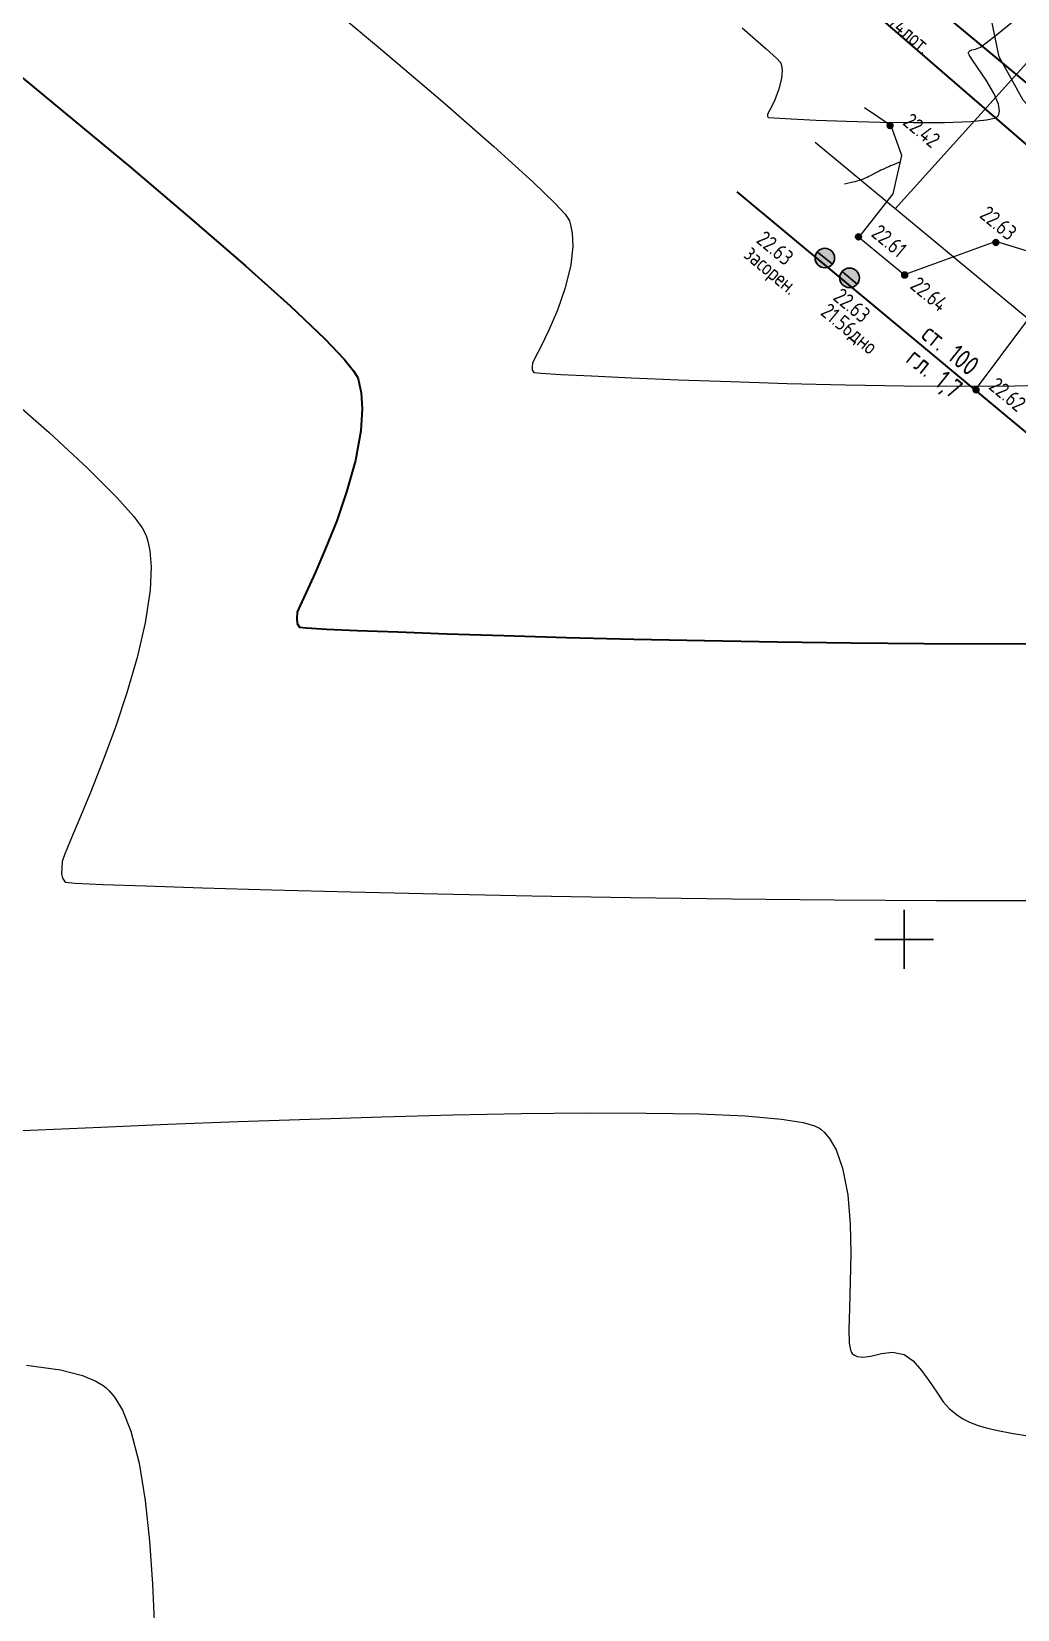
# Model space of a CAD drawing. Header units: metres. Extents: x 2491 to 4492, y 1184 to 2058.
# Drawn here: x 2897.4 to 2947.8, y 1472 to 1552.7 of the extents above; entities that cross this region are included whole.
import ezdxf

# ---------------------------------------------------------------- set-up
doc = ezdxf.new("R2010")
doc.units = ezdxf.units.M
for name, color, linetype, transparency in [('02_Сетка', 7, 'Continuous', 0.6), ('10_Границы покрытий и угодий', 7, 'Continuous', 0.6), ('19_Горизонтали', 7, 'Continuous', 0.6), ('30_Канализация', 7, 'Continuous', 0.6), ('31_Водопровод', 7, 'Continuous', 0.6), ('33_Газопровод', 7, 'Continuous', 0.6), ('38_Кабели высокого напряжения', 7, 'Continuous', 0.6), ('44_Крышки колодцев', 7, 'Continuous', 0.6), ('61_Отметки высоты поверхности', 7, 'Continuous', 0.6)]:
    doc.layers.add(name, color=color, linetype=linetype, transparency=transparency)
doc.layers.add('Сети_Горизонтали.Вспомогательные', color=1, linetype='Continuous', lineweight=9)
doc.layers.add('Сети_Горизонтали.Основные', color=1, linetype='Continuous', lineweight=30)
doc.styles.add('LIKE11', font='GOST_0.TTF')
doc.styles.add('LIKE17', font='GOST_0.TTF')
doc.styles.add('LIKE32', font='GOST_0.TTF')
doc.styles.add('Line_GUGK', font='GOST_0.TTF')
doc.linetypes.add('g5_119_1', pattern='A,4,-1,[31,GUGK_2005.shx,S=0.1,R=0,X=0,Y=0],0.35,[31,GUGK_2005.shx,S=0.08,R=0,X=0,Y=0],3.3,[31,GUGK_2005.shx,S=0.08,R=180,X=0,Y=0],0.35,[31,GUGK_2005.shx,S=0.1,R=180,X=0,Y=0],-1', length=10)
doc.linetypes.add('g5_122_g', pattern='A,1,-1,1.5,-0.4,["Г",Line_GUGK,S=1,R=0,X=0,Y=-0.5],-1.5,1.5,-1,4,-1,4,-1,3', length=20.9)
doc.linetypes.add('g5_122_k', pattern='A,1,-1,1.5,-0.4,["К",Line_GUGK,S=1,R=0,X=0,Y=-0.5],-1.5,1.5,-1,4,-1,4,-1,3', length=20.9)
doc.linetypes.add('g5_122_v', pattern='A,1,-1,1.5,-0.4,["В",Line_GUGK,S=1,R=0,X=0,Y=-0.5],-1.5,1.5,-1,4,-1,4,-1,3', length=20.9)

# ---------------------------------------------------------------- blocks, each defined once
blk = doc.blocks.new('g5_012')
at = {"color": 92}
for points in [[(0, -1.5), (0, 1.5)], [(-1.5, 0), (1.5, 0)]]:
    blk.add_lwpolyline(points, dxfattribs=at)
blk = doc.blocks.new('g5_117v')
h = blk.add_hatch(color=255)
h.paths.add_polyline_path([(-0.461, 0.037), (0.461, 0.037, 0.921954)])
h.paths.add_polyline_path([(0.461, -0.037), (-0.461, -0.037, 0.921954)])
at = {"color": 0}
blk.add_line((-0.5, 0), (0.5, 0), dxfattribs=at)
blk.add_circle((0, 0), 0.5, dxfattribs=at)
blk = doc.blocks.new('g5_330')
blk.add_hatch(color=0).paths.add_polyline_path([(0.15, 0, 1), (-0.15, 0, 1)])
at = {"color": 0}
blk.add_circle((0, 0), 0.15, dxfattribs=at)

msp = doc.modelspace()

# ---------------------------------------------------------------- linework, layer by layer
at = {"layer": '10_Границы покрытий и угодий', "color": 7, "linetype": 'Continuous', "lineweight": 20, "flags": 128}
for points in [[(2974.31, 1526.345), (2950.013, 1547.104), (2948.123, 1549.158), (2946.886, 1551.375), (2946.442, 1553.522), (2946.862, 1556.626), (2948.356, 1559.73), (2950.708, 1562.353)], [(2945.674, 1534.351), (2948.248, 1537.792), (2948.829, 1539.078), (2948.912, 1540.281), (2948.331, 1541.443), (2946.713, 1541.941), (2942.025, 1540.24), (2939.706, 1542.133), (2941.476, 1544.367), (2941.92, 1546.327), (2941.36, 1547.844), (2940.006, 1548.772)]]:
    msp.add_lwpolyline(points, dxfattribs=at)
at = {"layer": '19_Горизонтали', "color": 32, "linetype": 'Continuous', "lineweight": 20, "elevation": 22.5, "flags": 128}
msp.add_lwpolyline([(2941.846, 1546.001), (2941.442, 1545.84, 0.024367), (2940.652, 1545.48), (2940.232, 1545.264, -0.063436), (2939.406, 1544.962), (2938.973, 1544.864)], format="xyb", dxfattribs=at)
at = {"layer": '30_Канализация', "color": 12, "linetype": 'g5_122_k', "lineweight": 30, "flags": 128}
msp.add_lwpolyline([(2931.128, 1564.299), (2979.804, 1523.886), (2982.01, 1521.859), (2994.159, 1511.335), (2997.16, 1514.754)], dxfattribs=at)
at = {"layer": '31_Водопровод', "color": 94, "linetype": 'g5_122_v', "lineweight": 30, "flags": 128}
msp.add_lwpolyline([(2933.482, 1544.482), (3017.08, 1474.922), (3029.135, 1477.404), (3058.603, 1512.398)], dxfattribs=at)
at = {"layer": '33_Газопровод', "color": 132, "linetype": 'g5_122_g', "lineweight": 30, "flags": 128}
msp.add_lwpolyline([(2931.097, 1561.763), (3032.913, 1473.701)], dxfattribs=at)
at = {"layer": '38_Кабели высокого напряжения', "color": 1, "linetype": 'g5_119_1', "lineweight": 20, "flags": 128}
for points in [[(2941.571, 1543.603), (2952.692, 1555.944), (2949.586, 1558.83), (2967.141, 1579.168), (2936.198, 1606.054), (2946.538, 1618.239)], [(3039.523, 1512.88), (3014.254, 1483.397), (2937.479, 1546.993)]]:
    msp.add_lwpolyline(points, dxfattribs=at)
at = {"layer": 'Сети_Горизонтали.Вспомогательные', "color": 42, "linetype": 'Continuous', "lineweight": 9, "flags": 128}
for points, elevation in [([(2911.642, 1554.817), (2915.261, 1551.782), (2918.424, 1549.088), (2921.052, 1546.799), (2923.064, 1544.977), (2924.176, 1543.899), (2924.692, 1543.331), (2924.876, 1543.075), (2924.918, 1542.986), (2924.976, 1542.782), (2925.054, 1542.356), (2925.085, 1541.684), (2924.988, 1540.747), (2924.702, 1539.56), (2924.3, 1538.42), (2923.856, 1537.396), (2923.447, 1536.557), (2923.144, 1535.972), (2923.024, 1535.711), (2923.01, 1535.521), (2923.018, 1535.365), (2923.092, 1535.244), (2923.465, 1535.209), (2924.482, 1535.146), (2926.051, 1535.065), (2928.083, 1534.97), (2930.488, 1534.871), (2933.175, 1534.773), (2936.055, 1534.684), (2939.038, 1534.612), (2942.034, 1534.564), (2944.952, 1534.547), (2947.703, 1534.567), (2950.197, 1534.634)], 21.5), ([(2933.751, 1552.86), (2934.976, 1551.787), (2935.523, 1551.284), (2935.699, 1551.101), (2935.728, 1551.057), (2935.759, 1550.939), (2935.787, 1550.686), (2935.758, 1550.281), (2935.623, 1549.73), (2935.377, 1549.1), (2935.148, 1548.634), (2935.046, 1548.44), (2935.049, 1548.349), (2935.071, 1548.272), (2935.393, 1548.25), (2936.259, 1548.205), (2937.536, 1548.146), (2939.091, 1548.087), (2940.792, 1548.038), (2942.506, 1548.012), (2944.1, 1548.02), (2945.442, 1548.073), (2946.245, 1548.156), (2946.644, 1548.246), (2946.799, 1548.321), (2946.839, 1548.363), (2946.876, 1548.441), (2946.905, 1548.624), (2946.848, 1548.959), (2946.629, 1549.481), (2946.219, 1550.179), (2945.777, 1550.834), (2945.487, 1551.258), (2945.35, 1551.482), (2945.312, 1551.574), (2945.313, 1551.601), (2945.33, 1551.637), (2945.382, 1551.689), (2945.493, 1551.734), (2945.681, 1551.774), (2945.932, 1551.878), (2946.224, 1552.095), (2946.841, 1552.573), (2947.666, 1553.243)], 21), ([(2895.985, 1534.215), (2898.308, 1532.171), (2900.256, 1530.372), (2901.774, 1528.859), (2902.641, 1527.88), (2903.071, 1527.293), (2903.246, 1526.977), (2903.298, 1526.842), (2903.364, 1526.615), (2903.461, 1526.125), (2903.526, 1525.313), (2903.477, 1524.107), (2903.231, 1522.446), (2902.82, 1520.675), (2902.29, 1518.858), (2901.685, 1517.06), (2901.05, 1515.345), (2900.429, 1513.776), (2899.867, 1512.418), (2899.408, 1511.336), (2899.098, 1510.592), (2898.98, 1510.252), (2898.955, 1509.922), (2898.945, 1509.633), (2898.991, 1509.387), (2899.134, 1509.188), (2899.649, 1509.142), (2901.053, 1509.076), (2903.256, 1508.994), (2906.163, 1508.899), (2909.682, 1508.798), (2913.721, 1508.693), (2918.188, 1508.589), (2922.989, 1508.492), (2928.031, 1508.404), (2933.224, 1508.331), (2938.473, 1508.278), (2943.686, 1508.248), (2948.771, 1508.245)], 22.5), ([(2894.852, 1496.408), (2897.76, 1496.533), (2900.962, 1496.669), (2904.389, 1496.81), (2907.972, 1496.948), (2911.64, 1497.079), (2915.325, 1497.195), (2918.958, 1497.29), (2922.468, 1497.358), (2925.787, 1497.393), (2928.845, 1497.388), (2931.573, 1497.338), (2933.902, 1497.235), (2935.761, 1497.074), (2936.865, 1496.899), (2937.445, 1496.738), (2937.706, 1496.617), (2937.796, 1496.551), (2937.946, 1496.41), (2938.216, 1496.084), (2938.552, 1495.497), (2938.887, 1494.561), (2939.149, 1493.206), (2939.275, 1491.727), (2939.304, 1490.21), (2939.276, 1488.742), (2939.23, 1487.409), (2939.206, 1486.3), (2939.228, 1485.63), (2939.283, 1485.285), (2939.342, 1485.139), (2939.379, 1485.094), (2939.461, 1485.03), (2939.634, 1484.944), (2939.914, 1484.901), (2940.321, 1484.953), (2940.869, 1485.09), (2941.443, 1485.169), (2942.024, 1485.043), (2942.49, 1484.712), (2942.924, 1484.23), (2943.325, 1483.671), (2943.694, 1483.11), (2944.03, 1482.621), (2944.333, 1482.279), (2944.707, 1481.974), (2945.023, 1481.758), (2945.364, 1481.584), (2945.812, 1481.406), (2946.224, 1481.287), (2946.813, 1481.159), (2947.512, 1481.03), (2948.255, 1480.907)], 23), ([(2897.16, 1484.492), (2898.889, 1484.257), (2900.025, 1483.966), (2900.71, 1483.68), (2901.078, 1483.456), (2901.234, 1483.333), (2901.388, 1483.188), (2901.675, 1482.843), (2902.06, 1482.198), (2902.492, 1481.122), (2902.917, 1479.483), (2903.231, 1477.584), (2903.452, 1475.499), (2903.601, 1473.299), (2903.696, 1471.057)], 23.5)]:
    msp.add_lwpolyline(points, dxfattribs=dict(at, elevation=elevation))
at = {"layer": 'Сети_Горизонтали.Основные', "color": 40, "linetype": 'Continuous', "lineweight": 30, "elevation": 22, "flags": 128}
msp.add_lwpolyline([(2895.342, 1551.613), (2899.039, 1548.577), (2902.485, 1545.712), (2905.612, 1543.068), (2908.353, 1540.696), (2910.64, 1538.644), (2912.406, 1536.963), (2913.399, 1535.919), (2913.877, 1535.328), (2914.059, 1535.032), (2914.108, 1534.914), (2914.174, 1534.684), (2914.269, 1534.196), (2914.323, 1533.404), (2914.253, 1532.262), (2913.976, 1530.742), (2913.544, 1529.187), (2913.017, 1527.664), (2912.453, 1526.244), (2911.911, 1524.997), (2911.449, 1523.991), (2911.126, 1523.296), (2911.002, 1522.982), (2910.979, 1522.671), (2910.993, 1522.415), (2911.113, 1522.216), (2911.481, 1522.181), (2912.488, 1522.126), (2914.065, 1522.057), (2916.148, 1521.976), (2918.669, 1521.887), (2921.564, 1521.795), (2924.765, 1521.702), (2928.207, 1521.615), (2931.824, 1521.535), (2935.548, 1521.467), (2939.315, 1521.415), (2943.059, 1521.383), (2946.712, 1521.375), (2950.209, 1521.394)], dxfattribs=at)

# ---------------------------------------------------------------- block references
at = {"layer": '02_Сетка', "color": 92, "linetype": 'Continuous', "lineweight": 15, "ltscale": 0.5}
msp.add_blockref('g5_012', (2942.029, 1506.265), dxfattribs=at)
at = {"layer": '44_Крышки колодцев', "color": 7, "linetype": 'Continuous', "lineweight": 20, "rotation": 320.2244407250127}
for p in [(2937.976, 1541.092, 22.634), (2939.24, 1540.077, 22.632)]:
    msp.add_blockref('g5_117v', p, dxfattribs=at)
at = {"layer": '61_Отметки высоты поверхности', "color": 7, "linetype": 'Continuous', "lineweight": 20, "rotation": 320.1837874390728}
for p in [(2941.31, 1547.863), (2939.698, 1542.171), (2946.716, 1541.884), (2942.057, 1540.225), (2945.707, 1534.359)]:
    msp.add_blockref('g5_330', p, dxfattribs=at)

# ---------------------------------------------------------------- texts
at = {"color": 7, "linetype": 'Continuous', "lineweight": 15, "ltscale": 0.5, "style": 'LIKE11'}
for s, p in [('20.74лот.', (2940.272, 1553.745)), ('22.63', (2934.416, 1541.93)), ('засорен.', (2933.776, 1541.162)), ('22.63', (2938.344, 1539.001)), ('21.56дно', (2937.704, 1538.233))]:
    msp.add_text(s, height=0.8, rotation=320.22443, dxfattribs=at).set_placement(p)
at = {"layer": '31_Водопровод', "color": 94, "linetype": 'Continuous', "lineweight": 15, "style": 'LIKE32'}
for s, p in [('ст. 100', (2942.837, 1537.041)), ('гл. 1,7', (2942.054, 1535.819))]:
    msp.add_text(s, height=1, rotation=321.10981, dxfattribs=at).set_placement(p)
at = {"layer": '61_Отметки высоты поверхности', "color": 7, "linetype": 'Continuous', "lineweight": 15, "ltscale": 0.5, "style": 'LIKE17'}
for s, p in [('22.42', (2941.908, 1547.947, 4.265)), ('22.63', (2945.834, 1543.208, 4.265)), ('22.61', (2940.296, 1542.255, 4.265)), ('22.64', (2942.28, 1539.588, 4.265)), ('22.62', (2946.305, 1534.443, 4.265))]:
    msp.add_text(s, height=0.8, rotation=320.18378, dxfattribs=at).set_placement(p)

doc.saveas('drawing.dxf')
